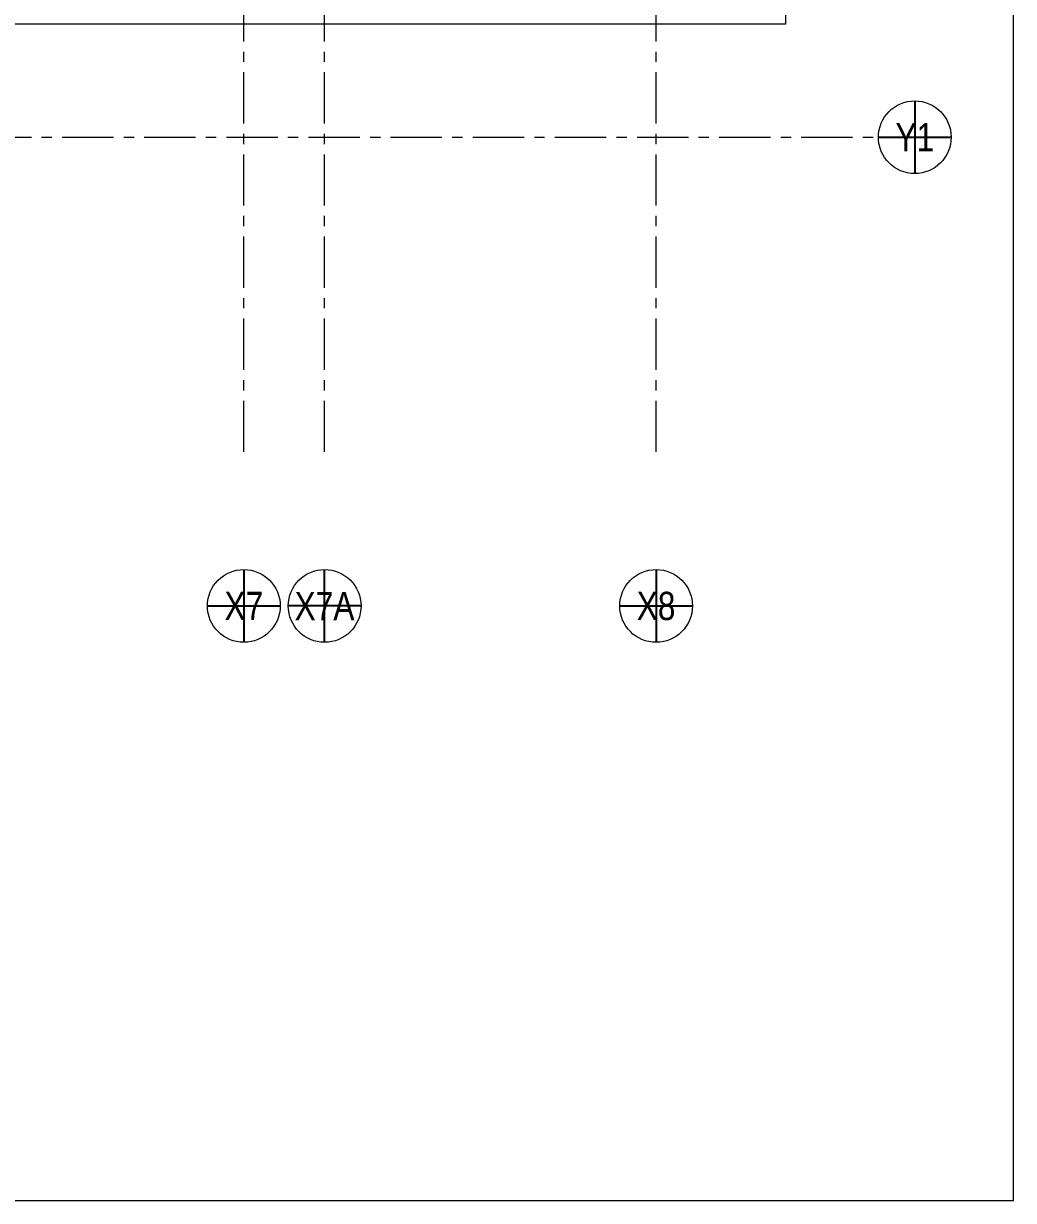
# Model space of a CAD drawing. Header units: millimetres. Extents: x -343543 to 400519, y -115663 to 104219.
# Drawn here: x -230679 to -218433, y -63156 to -48594 of the extents above; entities that cross this region are included whole.
import ezdxf
from ezdxf.enums import TextEntityAlignment as Align
from ezdxf.xclip import XClip

# ---------------------------------------------------------------- set-up
doc = ezdxf.new("R2010")
doc.units = ezdxf.units.MM
doc.header["$XCLIPFRAME"] = 0
doc.linetypes.add('XREF MAT BANG TUONG XAY$0$CENTER', pattern=[50.8, 31.75, -6.35, 6.35, -6.35])
doc.layers.get('0').update_dxf_attribs({"color": 231, "lineweight": 0})
doc.layers.get('DefPoints').update_dxf_attribs({"color": 191})
for name, color, linetype, lineweight in [('A-SYMBOLS', 10, 'Continuous', 13), ('XREF MAT BANG TUONG XAY$0$00.xref_IKIGAI_Truc$0$A-SYMBOLS', 8, 'Continuous', 13), ('XREF MAT BANG TUONG XAY$0$01.Xref _MB T2-Mai$0$$0$A-FNSH', 8, 'Continuous', 9), ('XREF MAT BANG TUONG XAY$0$A-GRID', 8, 'XREF MAT BANG TUONG XAY$0$CENTER', 15)]:
    doc.layers.add(name, color=color, linetype=linetype, lineweight=lineweight)
doc.styles.add('XREF MAT BANG TUONG XAY$0$00.xref_IKIGAI_Truc$0$VTK_Arial_3.5 mm', font='arial.ttf', dxfattribs={"width": 0.8, "height": 3.5})

# ---------------------------------------------------------------- blocks, each defined once
blk = doc.blocks.new('*U131')
at = {"color": 8}
blk.add_circle((0, 0), 4.5, dxfattribs=at)
at = {"layer": 'DefPoints', "color": 8}
for p, q in [((0, 4.5), (0, -4.5)), ((-4.5, 0), (4.5, 0))]:
    blk.add_line(p, q, dxfattribs=at)
at = {"color": 8, "style": 'XREF MAT BANG TUONG XAY$0$00.xref_IKIGAI_Truc$0$VTK_Arial_3.5 mm', "width": 0.8}
blk.add_attdef('X12', text='', height=3.5, dxfattribs=at).set_placement((0, 0), align=Align.MIDDLE_CENTER)
blk = doc.blocks.new('XREF MAT BANG TUONG XAY$0$xref_IKIGAI_Cot')
at = {"layer": 'XREF MAT BANG TUONG XAY$0$A-GRID', "color": 8, "ltscale": 20}
for points in [[(34900, -53895), (34900, -27075.6)], [(40000, -53895), (40000, -27075.6)], [(35900, -53895), (35900, -39364.6)], [(-2907.5, -50000), (42750, -50000)]]:
    blk.add_lwpolyline(points, dxfattribs=at)
at = {"layer": 'XREF MAT BANG TUONG XAY$0$00.xref_IKIGAI_Truc$0$A-SYMBOLS', "color": 8}
ref = blk.add_blockref('*U131', (43200, -50000), dxfattribs=dict(at, xscale=100, yscale=100, zscale=100))
ref.add_attrib('X12', 'Y1', dxfattribs={"layer": '0', "height": 350, "style": 'XREF MAT BANG TUONG XAY$0$00.xref_IKIGAI_Truc$0$VTK_Arial_3.5 mm', "width": 0.8}).set_placement((43200, -50000), align=Align.MIDDLE_CENTER)
ref = blk.add_blockref('*U131', (34900, -55800), dxfattribs=dict(at, xscale=100, yscale=100, zscale=100))
ref.add_attrib('X12', 'X7', dxfattribs={"layer": '0', "height": 350, "style": 'XREF MAT BANG TUONG XAY$0$00.xref_IKIGAI_Truc$0$VTK_Arial_3.5 mm', "width": 0.8}).set_placement((34900, -55800), align=Align.MIDDLE_CENTER)
ref = blk.add_blockref('*U131', (35900, -55800), dxfattribs=dict(at, xscale=100, yscale=100, zscale=100, rotation=180))
ref.add_attrib('X12', 'X7A', dxfattribs={"layer": '0', "height": 350, "style": 'XREF MAT BANG TUONG XAY$0$00.xref_IKIGAI_Truc$0$VTK_Arial_3.5 mm', "width": 0.8}).set_placement((35898.3, -55801.4), align=Align.MIDDLE_CENTER)
ref = blk.add_blockref('*U131', (40000, -55800), dxfattribs=dict(at, xscale=100, yscale=100, zscale=100))
ref.add_attrib('X12', 'X8', dxfattribs={"layer": '0', "height": 350, "style": 'XREF MAT BANG TUONG XAY$0$00.xref_IKIGAI_Truc$0$VTK_Arial_3.5 mm', "width": 0.8}).set_placement((40000, -55800), align=Align.MIDDLE_CENTER)
blk = doc.blocks.new('01.Xref _MB T1')
at = {"color": 8}
blk.add_lwpolyline([(-4979.15314, -63156.18578), (44420.84686, -63156.18578), (44420.84686, -23156.18578), (-4979.15314, -23156.18578)], close=True, dxfattribs=at)
at = {"layer": 'XREF MAT BANG TUONG XAY$0$01.Xref _MB T2-Mai$0$$0$A-FNSH', "color": 8}
blk.add_lwpolyline([(30949.99269, -30582.99962), (30949.9938, -28999.99471), (41599.9935, -29000.00101), (41599.9935, -48599.99995), (31704.97254, -48599.99992)], dxfattribs=at)
at = {"color": 8}
ref = blk.add_blockref('XREF MAT BANG TUONG XAY$0$xref_IKIGAI_Cot', (-0.00927, -0.00001), dxfattribs=at)
XClip(ref).set_block_clipping_path([(-5181.1494167775, -58156.1251844964), (44638.3275875031, -24933.2650512661)])

msp = doc.modelspace()

# ---------------------------------------------------------------- block references
at = {"layer": 'A-SYMBOLS'}
msp.add_blockref('01.Xref _MB T1', (-262854, 0), dxfattribs=at)

doc.saveas('drawing.dxf')
